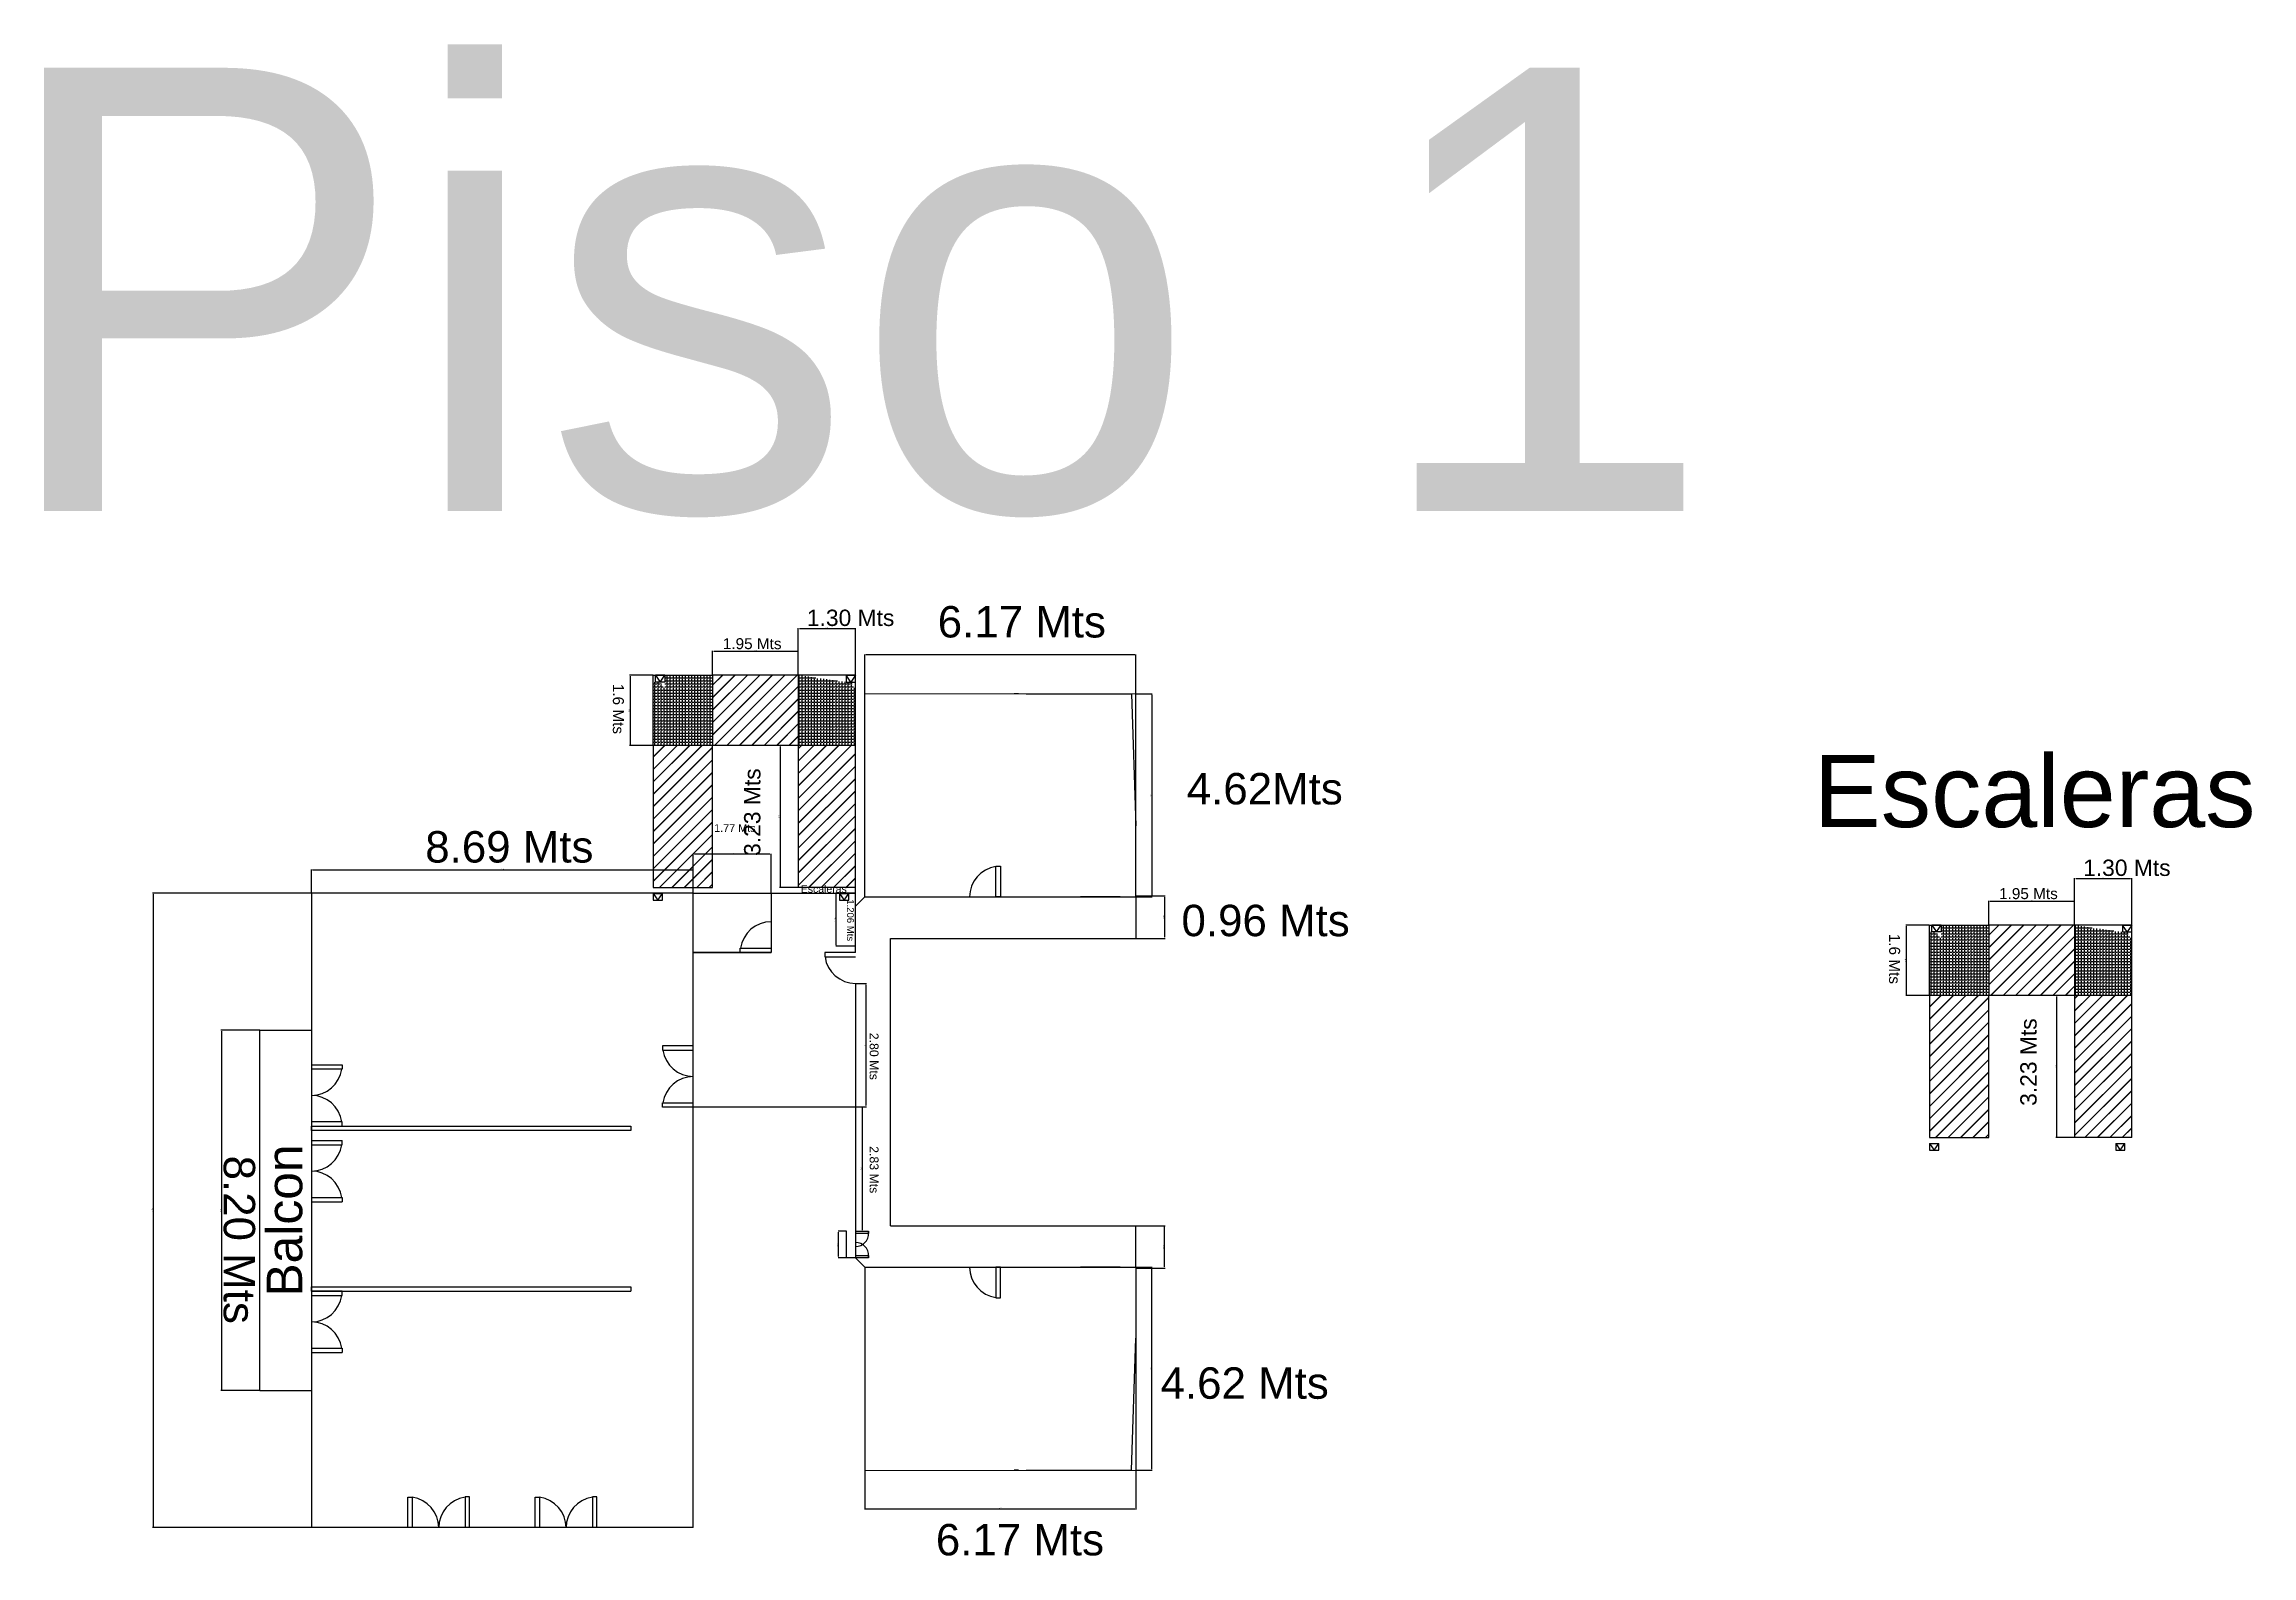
# Model space of a CAD drawing. Header units: millimetres. Extents: x 4980 to 36158, y 679 to 26062.
# Drawn here: x 31134 to 36158, y 1862 to 5300 of the extents above; entities that cross this region are included whole.
import ezdxf

# ---------------------------------------------------------------- set-up
doc = ezdxf.new("R2010")
doc.units = ezdxf.units.MM
doc.styles.get("Standard").update_dxf_attribs({"font": 'arial.ttf'})
doc.dimstyles.new('ISO-25', dxfattribs={"dimtxt": 2.5, "dimasz": 2.5, "dimexe": 1.25, "dimexo": 0.625, "dimtad": 1, "dimtxsty": 'Standard', "dimcen": 2.5, "dimadec": 0, "dimazin": 0, "dimtfac": 1, "dimtmove": 0, "dimatfit": 3, "dimfxl": 1, "dimarcsym": 0})

# ---------------------------------------------------------------- blocks, each defined once
blk = doc.blocks.new('*D63')
at = {"color": 0, "lineweight": -2, "transparency": 16777216}
for p, q in [((32980.3, 3368.9), (32935.4, 3368.9)), ((32936.6, 3250.8), (32936.6, 3366.4)), ((32980.3, 3248.3), (32935.4, 3248.3))]:
    blk.add_line(p, q, dxfattribs=at)
at = {"color": 0, "transparency": 16777216}
for points in [[(32936.2, 3366.4), (32937.1, 3366.4), (32936.6, 3368.9)], [(32936.2, 3250.8), (32937.1, 3250.8), (32936.6, 3248.3)]]:
    blk.add_solid(points, dxfattribs=at)
at = {"layer": 'Defpoints', "color": 0, "transparency": 16777216}
for p in [(32936.6, 3368.9), (32981, 3368.9), (32981, 3248.3)]:
    blk.add_point(p, dxfattribs=at)
at = {"color": 0, "transparency": 16777216, "insert": (32934.5, 3309.3), "char_height": 2.5, "attachment_point": 5, "rotation": 90}
blk.add_mtext('120,63', dxfattribs=at)
blk = doc.blocks.new('*D65')
at = {"color": 0, "lineweight": -2, "transparency": 16777216}
for p, q in [((33619.1, 3822.4), (33655.7, 3822.4)), ((33654.4, 3819.9), (33654.4, 3362.9)), ((33619.1, 3360.4), (33655.7, 3360.4))]:
    blk.add_line(p, q, dxfattribs=at)
at = {"color": 0, "transparency": 16777216}
for points in [[(33654, 3819.9), (33654.8, 3819.9), (33654.4, 3822.4)], [(33654, 3362.9), (33654.8, 3362.9), (33654.4, 3360.4)]]:
    blk.add_solid(points, dxfattribs=at)
at = {"layer": 'Defpoints', "color": 0, "transparency": 16777216}
for p in [(33618.5, 3822.4), (33618.5, 3360.4), (33654.4, 3360.4)]:
    blk.add_point(p, dxfattribs=at)
at = {"color": 0, "transparency": 16777216, "insert": (33652.5, 3591.4), "char_height": 2.5, "attachment_point": 5, "rotation": 90}
blk.add_mtext('462', dxfattribs=at)
blk = doc.blocks.new('*D66')
at = {"color": 0, "lineweight": -2, "transparency": 16777216}
for p, q in [((33619.1, 3362.6), (33685.1, 3362.6)), ((33683.8, 3360.1), (33683.8, 3268.7)), ((33619.1, 3266.2), (33685.1, 3266.2))]:
    blk.add_line(p, q, dxfattribs=at)
at = {"color": 0, "transparency": 16777216}
for points in [[(33683.4, 3360.1), (33684.2, 3360.1), (33683.8, 3362.6)], [(33683.4, 3268.7), (33684.2, 3268.7), (33683.8, 3266.2)]]:
    blk.add_solid(points, dxfattribs=at)
at = {"layer": 'Defpoints', "color": 0, "transparency": 16777216}
for p in [(33618.5, 3362.6), (33618.5, 3266.2), (33683.8, 3266.2)]:
    blk.add_point(p, dxfattribs=at)
at = {"color": 0, "transparency": 16777216, "insert": (33681.7, 3314.4), "char_height": 2.5, "attachment_point": 5, "rotation": 90}
blk.add_mtext('96,45', dxfattribs=at)
blk = doc.blocks.new('*D64')
at = {"color": 0, "lineweight": -2, "transparency": 16777216}
for p, q in [((33001.5, 3823.6), (33001.5, 3912.1)), ((33616, 3910.9), (33004, 3910.9)), ((33618.5, 3823), (33618.5, 3912.1))]:
    blk.add_line(p, q, dxfattribs=at)
at = {"color": 0, "transparency": 16777216}
for points in [[(33004, 3911.3), (33004, 3910.4), (33001.5, 3910.9)], [(33616, 3911.3), (33616, 3910.4), (33618.5, 3910.9)]]:
    blk.add_solid(points, dxfattribs=at)
at = {"layer": 'Defpoints', "color": 0, "transparency": 16777216}
for p in [(33001.5, 3910.9), (33001.5, 3823), (33618.5, 3822.4)]:
    blk.add_point(p, dxfattribs=at)
at = {"color": 0, "transparency": 16777216, "insert": (33310, 3912.8), "char_height": 2.5, "attachment_point": 5}
blk.add_mtext('617', dxfattribs=at)
blk = doc.blocks.new('*D69')
at = {"color": 0, "lineweight": -2, "transparency": 16777216}
for p, q in [((33619.1, 2518.5), (33655.7, 2518.5)), ((33654.4, 2059), (33654.4, 2516)), ((33619.1, 2056.5), (33655.7, 2056.5))]:
    blk.add_line(p, q, dxfattribs=at)
at = {"color": 0, "transparency": 16777216}
for points in [[(33654, 2516), (33654.8, 2516), (33654.4, 2518.5)], [(33654, 2059), (33654.8, 2059), (33654.4, 2056.5)]]:
    blk.add_solid(points, dxfattribs=at)
at = {"layer": 'Defpoints', "color": 0, "transparency": 16777216}
for p in [(33618.5, 2518.5), (33654.4, 2518.5), (33618.5, 2056.5)]:
    blk.add_point(p, dxfattribs=at)
at = {"color": 0, "transparency": 16777216, "insert": (33652.5, 2287.5), "char_height": 2.5, "attachment_point": 5, "rotation": 90}
blk.add_mtext('462', dxfattribs=at)
blk = doc.blocks.new('*D70')
at = {"color": 0, "lineweight": -2, "transparency": 16777216}
for p, q in [((33619.1, 2612.7), (33685.1, 2612.7)), ((33683.8, 2518.8), (33683.8, 2610.2)), ((33619.1, 2516.3), (33685.1, 2516.3))]:
    blk.add_line(p, q, dxfattribs=at)
at = {"color": 0, "transparency": 16777216}
for points in [[(33683.4, 2610.2), (33684.2, 2610.2), (33683.8, 2612.7)], [(33683.4, 2518.8), (33684.2, 2518.8), (33683.8, 2516.3)]]:
    blk.add_solid(points, dxfattribs=at)
at = {"layer": 'Defpoints', "color": 0, "transparency": 16777216}
for p in [(33618.5, 2612.7), (33683.8, 2612.7), (33618.5, 2516.3)]:
    blk.add_point(p, dxfattribs=at)
at = {"color": 0, "transparency": 16777216, "insert": (33681.7, 2564.5), "char_height": 2.5, "attachment_point": 5, "rotation": 90}
blk.add_mtext('96,45', dxfattribs=at)
blk = doc.blocks.new('*D71')
at = {"color": 0, "lineweight": -2, "transparency": 16777216}
for p, q in [((33001.5, 2055.2), (33001.5, 1966.8)), ((33618.5, 2055.9), (33618.5, 1966.8)), ((33616, 1968), (33004, 1968))]:
    blk.add_line(p, q, dxfattribs=at)
at = {"color": 0, "transparency": 16777216}
for points in [[(33004, 1968.4), (33004, 1967.6), (33001.5, 1968)], [(33616, 1968.4), (33616, 1967.6), (33618.5, 1968)]]:
    blk.add_solid(points, dxfattribs=at)
at = {"layer": 'Defpoints', "color": 0, "transparency": 16777216}
for p in [(33001.5, 2055.9), (33618.5, 2056.5), (33001.5, 1968)]:
    blk.add_point(p, dxfattribs=at)
at = {"color": 0, "transparency": 16777216, "insert": (33310, 1969.9), "char_height": 2.5, "attachment_point": 5}
blk.add_mtext('617', dxfattribs=at)
blk = doc.blocks.new('*D72')
at = {"color": 0, "lineweight": -2, "transparency": 16777216}
for p, q in [((32959.7, 2600.2), (32940.8, 2600.2)), ((32942, 2542.2), (32942, 2597.7)), ((32959.7, 2539.7), (32940.8, 2539.7))]:
    blk.add_line(p, q, dxfattribs=at)
at = {"color": 0, "transparency": 16777216}
for points in [[(32941.6, 2597.7), (32942.4, 2597.7), (32942, 2600.2)], [(32941.6, 2542.2), (32942.4, 2542.2), (32942, 2539.7)]]:
    blk.add_solid(points, dxfattribs=at)
at = {"layer": 'Defpoints', "color": 0, "transparency": 16777216}
for p in [(32942, 2600.2), (32960.3, 2600.2), (32960.3, 2539.7)]:
    blk.add_point(p, dxfattribs=at)
at = {"color": 0, "transparency": 16777216, "insert": (32939.9, 2569.9), "char_height": 2.5, "attachment_point": 5, "rotation": 90}
blk.add_mtext('60,47', dxfattribs=at)
blk = doc.blocks.new('*D67')
at = {"color": 0, "lineweight": -2, "transparency": 16777216}
for p, q in [((32980.9, 3163.2), (33005.4, 3163.2)), ((33004.2, 3160.7), (33004.2, 2885.7)), ((32980.9, 2883.2), (33005.4, 2883.2))]:
    blk.add_line(p, q, dxfattribs=at)
at = {"color": 0, "transparency": 16777216}
for points in [[(33003.8, 3160.7), (33004.6, 3160.7), (33004.2, 3163.2)], [(33003.8, 2885.7), (33004.6, 2885.7), (33004.2, 2883.2)]]:
    blk.add_solid(points, dxfattribs=at)
at = {"layer": 'Defpoints', "color": 0, "transparency": 16777216}
for p in [(32980.3, 3163.2), (32980.3, 2883.2), (33004.2, 2883.2)]:
    blk.add_point(p, dxfattribs=at)
at = {"color": 0, "transparency": 16777216, "insert": (33002.3, 3023.2), "char_height": 2.5, "attachment_point": 5, "rotation": 90}
blk.add_mtext('280', dxfattribs=at)
blk = doc.blocks.new('*D68')
at = {"color": 0, "lineweight": -2, "transparency": 16777216}
for p, q in [((32980.9, 2883.2), (32996.6, 2883.2)), ((32995.3, 2880.7), (32995.3, 2602.7)), ((32980.9, 2600.2), (32996.6, 2600.2))]:
    blk.add_line(p, q, dxfattribs=at)
at = {"color": 0, "transparency": 16777216}
for points in [[(32994.9, 2880.7), (32995.7, 2880.7), (32995.3, 2883.2)], [(32994.9, 2602.7), (32995.7, 2602.7), (32995.3, 2600.2)]]:
    blk.add_solid(points, dxfattribs=at)
at = {"layer": 'Defpoints', "color": 0, "transparency": 16777216}
for p in [(32980.3, 2883.2), (32980.3, 2600.2), (32995.3, 2600.2)]:
    blk.add_point(p, dxfattribs=at)
at = {"color": 0, "transparency": 16777216, "insert": (32993.4, 2741.7), "char_height": 2.5, "attachment_point": 5, "rotation": 90}
blk.add_mtext('283', dxfattribs=at)
blk = doc.blocks.new('*D73')
at = {"color": 0, "lineweight": -2, "transparency": 16777216}
for p, q in [((31624.7, 3057.4), (31536.1, 3057.4)), ((31537.4, 3054.9), (31537.4, 2239.9)), ((31624.7, 2237.4), (31536.1, 2237.4))]:
    blk.add_line(p, q, dxfattribs=at)
at = {"color": 0, "transparency": 16777216}
for points in [[(31537, 3054.9), (31537.8, 3054.9), (31537.4, 3057.4)], [(31537, 2239.9), (31537.8, 2239.9), (31537.4, 2237.4)]]:
    blk.add_solid(points, dxfattribs=at)
at = {"layer": 'Defpoints', "color": 0, "transparency": 16777216}
for p in [(31625.3, 3057.4), (31537.4, 2237.4), (31625.3, 2237.4)]:
    blk.add_point(p, dxfattribs=at)
at = {"color": 0, "transparency": 16777216, "insert": (31535.5, 2647.4), "char_height": 2.5, "attachment_point": 5, "rotation": 90}
blk.add_mtext('820', dxfattribs=at)
blk = doc.blocks.new('*D74')
at = {"color": 0, "lineweight": -2, "transparency": 16777216}
for p, q in [((31742.3, 3369.5), (31742.3, 3423.2)), ((31744.8, 3421.9), (32608.8, 3421.9)), ((32611.3, 3369.5), (32611.3, 3423.2))]:
    blk.add_line(p, q, dxfattribs=at)
at = {"color": 0, "transparency": 16777216}
for points in [[(31744.8, 3422.4), (31744.8, 3421.5), (31742.3, 3421.9)], [(32608.8, 3422.4), (32608.8, 3421.5), (32611.3, 3421.9)]]:
    blk.add_solid(points, dxfattribs=at)
at = {"layer": 'Defpoints', "color": 0, "transparency": 16777216}
for p in [(32611.3, 3421.9), (31742.3, 3368.9), (32611.3, 3368.9)]:
    blk.add_point(p, dxfattribs=at)
at = {"color": 0, "transparency": 16777216, "insert": (32176.8, 3423.8), "char_height": 2.5, "attachment_point": 5}
blk.add_mtext('869', dxfattribs=at)
blk = doc.blocks.new('*D75')
at = {"color": 0, "lineweight": -2, "transparency": 16777216}
for p, q in [((32611.3, 3369.5), (32611.3, 3458.7)), ((32785.8, 3457.5), (32613.8, 3457.5)), ((32788.3, 3369.5), (32788.3, 3458.7))]:
    blk.add_line(p, q, dxfattribs=at)
at = {"color": 0, "transparency": 16777216}
for points in [[(32613.8, 3457.9), (32613.8, 3457.1), (32611.3, 3457.5)], [(32785.8, 3457.9), (32785.8, 3457.1), (32788.3, 3457.5)]]:
    blk.add_solid(points, dxfattribs=at)
at = {"layer": 'Defpoints', "color": 0, "transparency": 16777216}
for p in [(32611.3, 3457.5), (32611.3, 3368.9), (32788.3, 3368.9)]:
    blk.add_point(p, dxfattribs=at)
at = {"color": 0, "transparency": 16777216, "insert": (32699.8, 3459.4), "char_height": 2.5, "attachment_point": 5}
blk.add_mtext('177', dxfattribs=at)
blk = doc.blocks.new('*D76')
at = {"color": 0, "lineweight": -2, "transparency": 16777216}
for p, q in [((31741.7, 3368.9), (31381, 3368.9)), ((31382.3, 3366.4), (31382.3, 1928.4)), ((31741.7, 1925.9), (31381, 1925.9))]:
    blk.add_line(p, q, dxfattribs=at)
at = {"color": 0, "transparency": 16777216}
for points in [[(31381.8, 3366.4), (31382.7, 3366.4), (31382.3, 3368.9)], [(31381.8, 1928.4), (31382.7, 1928.4), (31382.3, 1925.9)]]:
    blk.add_solid(points, dxfattribs=at)
at = {"layer": 'Defpoints', "color": 0, "transparency": 16777216}
for p in [(31742.3, 3368.9), (31382.3, 1925.9), (31742.3, 1925.9)]:
    blk.add_point(p, dxfattribs=at)
at = {"color": 0, "transparency": 16777216, "insert": (31380.4, 2647.4), "char_height": 2.5, "attachment_point": 5, "rotation": 90}
blk.add_mtext('1443', dxfattribs=at)
blk = doc.blocks.new('*D77')
at = {"color": 0, "lineweight": -2, "transparency": 16777216}
for p, q in [((35559.5, 3296.8), (35559.5, 3351.6)), ((35752, 3350.4), (35562, 3350.4)), ((35754.5, 3296.8), (35754.5, 3351.6))]:
    blk.add_line(p, q, dxfattribs=at)
at = {"color": 0, "transparency": 16777216}
for points in [[(35562, 3350.8), (35562, 3349.9), (35559.5, 3350.4)], [(35752, 3350.8), (35752, 3349.9), (35754.5, 3350.4)]]:
    blk.add_solid(points, dxfattribs=at)
at = {"layer": 'Defpoints', "color": 0, "transparency": 16777216}
for p in [(35559.5, 3350.4), (35559.5, 3296.2), (35754.5, 3296.2)]:
    blk.add_point(p, dxfattribs=at)
at = {"color": 0, "transparency": 16777216, "insert": (35657, 3352.3), "char_height": 2.5, "attachment_point": 5}
blk.add_mtext('195', dxfattribs=at)
blk = doc.blocks.new('*D78')
at = {"color": 0, "lineweight": -2, "transparency": 16777216}
for p, q in [((35754.5, 3297.5), (35754.5, 3403.4)), ((35757, 3402.1), (35882, 3402.1)), ((35884.5, 3296.8), (35884.5, 3403.4))]:
    blk.add_line(p, q, dxfattribs=at)
at = {"color": 0, "transparency": 16777216}
for points in [[(35757, 3402.6), (35757, 3401.7), (35754.5, 3402.1)], [(35882, 3402.6), (35882, 3401.7), (35884.5, 3402.1)]]:
    blk.add_solid(points, dxfattribs=at)
at = {"layer": 'Defpoints', "color": 0, "transparency": 16777216}
for p in [(35884.5, 3402.1), (35754.5, 3296.8), (35884.5, 3296.2)]:
    blk.add_point(p, dxfattribs=at)
at = {"color": 0, "transparency": 16777216, "insert": (35819.5, 3404), "char_height": 2.5, "attachment_point": 5}
blk.add_mtext('130', dxfattribs=at)
blk = doc.blocks.new('*D79')
at = {"color": 0, "lineweight": -2, "transparency": 16777216}
for p, q in [((35423.8, 3296.2), (35370.2, 3296.2)), ((35371.5, 3293.7), (35371.5, 3138.7)), ((35423.8, 3136.2), (35370.2, 3136.2))]:
    blk.add_line(p, q, dxfattribs=at)
at = {"color": 0, "transparency": 16777216}
for points in [[(35371, 3293.7), (35371.9, 3293.7), (35371.5, 3296.2)], [(35371, 3138.7), (35371.9, 3138.7), (35371.5, 3136.2)]]:
    blk.add_solid(points, dxfattribs=at)
at = {"layer": 'Defpoints', "color": 0, "transparency": 16777216}
for p in [(35424.5, 3296.2), (35371.5, 3136.2), (35424.5, 3136.2)]:
    blk.add_point(p, dxfattribs=at)
at = {"color": 0, "transparency": 16777216, "insert": (35369.5, 3216.2), "char_height": 2.5, "attachment_point": 5, "rotation": 90}
blk.add_mtext('160', dxfattribs=at)
blk = doc.blocks.new('*D80')
at = {"color": 0, "lineweight": -2, "transparency": 16777216}
for p, q in [((35883.8, 3136.2), (35711.8, 3136.2)), ((35713.1, 3133.7), (35713.1, 2815.7)), ((35883.8, 2813.2), (35711.8, 2813.2))]:
    blk.add_line(p, q, dxfattribs=at)
at = {"color": 0, "transparency": 16777216}
for points in [[(35712.7, 3133.7), (35713.5, 3133.7), (35713.1, 3136.2)], [(35712.7, 2815.7), (35713.5, 2815.7), (35713.1, 2813.2)]]:
    blk.add_solid(points, dxfattribs=at)
at = {"layer": 'Defpoints', "color": 0, "transparency": 16777216}
for p in [(35884.5, 3136.2), (35713.1, 2813.2), (35884.5, 2813.2)]:
    blk.add_point(p, dxfattribs=at)
at = {"color": 0, "transparency": 16777216, "insert": (35711.2, 2974.7), "char_height": 2.5, "attachment_point": 5, "rotation": 90}
blk.add_mtext('323', dxfattribs=at)
blk = doc.blocks.new('*D81')
at = {"color": 0, "lineweight": -2, "transparency": 16777216}
for p, q in [((32655.3, 3865.4), (32655.3, 3920.2)), ((32847.8, 3918.9), (32657.8, 3918.9)), ((32850.3, 3865.4), (32850.3, 3920.2))]:
    blk.add_line(p, q, dxfattribs=at)
at = {"color": 0, "transparency": 16777216}
for points in [[(32657.8, 3919.3), (32657.8, 3918.5), (32655.3, 3918.9)], [(32847.8, 3919.3), (32847.8, 3918.5), (32850.3, 3918.9)]]:
    blk.add_solid(points, dxfattribs=at)
at = {"layer": 'Defpoints', "color": 0, "transparency": 16777216}
for p in [(32655.3, 3918.9), (32655.3, 3864.8), (32850.3, 3864.8)]:
    blk.add_point(p, dxfattribs=at)
at = {"color": 0, "transparency": 16777216, "insert": (32752.8, 3920.8), "char_height": 2.5, "attachment_point": 5}
blk.add_mtext('195', dxfattribs=at)
blk = doc.blocks.new('*D82')
at = {"color": 0, "lineweight": -2, "transparency": 16777216}
for p, q in [((32850.3, 3866), (32850.3, 3972)), ((32852.8, 3970.7), (32977.8, 3970.7)), ((32980.3, 3865.4), (32980.3, 3972))]:
    blk.add_line(p, q, dxfattribs=at)
at = {"color": 0, "transparency": 16777216}
for points in [[(32852.8, 3971.1), (32852.8, 3970.3), (32850.3, 3970.7)], [(32977.8, 3971.1), (32977.8, 3970.3), (32980.3, 3970.7)]]:
    blk.add_solid(points, dxfattribs=at)
at = {"layer": 'Defpoints', "color": 0, "transparency": 16777216}
for p in [(32980.3, 3970.7), (32850.3, 3865.4), (32980.3, 3864.8)]:
    blk.add_point(p, dxfattribs=at)
at = {"color": 0, "transparency": 16777216, "insert": (32915.3, 3972.6), "char_height": 2.5, "attachment_point": 5}
blk.add_mtext('130', dxfattribs=at)
blk = doc.blocks.new('*D83')
at = {"color": 0, "lineweight": -2, "transparency": 16777216}
for p, q in [((32519.7, 3864.8), (32466.1, 3864.8)), ((32467.3, 3862.3), (32467.3, 3707.3)), ((32519.7, 3704.8), (32466.1, 3704.8))]:
    blk.add_line(p, q, dxfattribs=at)
at = {"color": 0, "transparency": 16777216}
for points in [[(32466.9, 3862.3), (32467.7, 3862.3), (32467.3, 3864.8)], [(32466.9, 3707.3), (32467.7, 3707.3), (32467.3, 3704.8)]]:
    blk.add_solid(points, dxfattribs=at)
at = {"layer": 'Defpoints', "color": 0, "transparency": 16777216}
for p in [(32520.3, 3864.8), (32467.3, 3704.8), (32520.3, 3704.8)]:
    blk.add_point(p, dxfattribs=at)
at = {"color": 0, "transparency": 16777216, "insert": (32465.4, 3784.8), "char_height": 2.5, "attachment_point": 5, "rotation": 90}
blk.add_mtext('160', dxfattribs=at)
blk = doc.blocks.new('*D84')
at = {"color": 0, "lineweight": -2, "transparency": 16777216}
for p, q in [((32979.7, 3704.8), (32807.7, 3704.8)), ((32809, 3702.3), (32809, 3384.3)), ((32979.7, 3381.8), (32807.7, 3381.8))]:
    blk.add_line(p, q, dxfattribs=at)
at = {"color": 0, "transparency": 16777216}
for points in [[(32808.5, 3702.3), (32809.4, 3702.3), (32809, 3704.8)], [(32808.5, 3384.3), (32809.4, 3384.3), (32809, 3381.8)]]:
    blk.add_solid(points, dxfattribs=at)
at = {"layer": 'Defpoints', "color": 0, "transparency": 16777216}
for p in [(32980.3, 3704.8), (32809, 3381.8), (32980.3, 3381.8)]:
    blk.add_point(p, dxfattribs=at)
at = {"color": 0, "transparency": 16777216, "insert": (32807.1, 3543.3), "char_height": 2.5, "attachment_point": 5, "rotation": 90}
blk.add_mtext('323', dxfattribs=at)

msp = doc.modelspace()

# ---------------------------------------------------------------- hatches: boundary and pattern name
h = msp.add_hatch()
h.set_pattern_fill('JIS_LC_20', color=5)
h.set_pattern_definition([(45, (11184.88, 275.744), (-14.142136, 14.142136), []), (45, (11185.28, 275.744), (-14.142136, 14.142136), [])])
h.paths.add_polyline_path([(32520.334, 3381.76), (32655.334, 3381.76), (32655.334, 3704.76), (32520.334, 3704.76)])
h.paths.add_polyline_path([(32850.334, 3704.76), (32850.334, 3864.76), (32655.334, 3864.76), (32655.334, 3704.76)])
h.paths.add_polyline_path([(32850.334, 3381.76), (32980.334, 3381.76), (32980.334, 3704.76), (32850.334, 3704.76)])
h = msp.add_hatch()
h.set_pattern_fill('ANGLE', color=5)
h.set_pattern_definition([(0, (11184.88, 275.7436), (0, 6.985), [5.08, -1.905]), (90, (11184.88, 275.7436), (-6.985, 4e-16), [5.08, -1.905])])
h.paths.add_polyline_path([(32655.334, 3864.76), (32546.434, 3864.76), (32546.434, 3833.76), (32535.884, 3849.26), (32520.334, 3849.26), (32520.334, 3704.76), (32655.334, 3704.76)])
h.paths.add_polyline_path([(32850.334, 3704.76), (32980.334, 3704.76), (32980.334, 3833.76), (32969.784, 3849.26), (32959.234, 3849.26), (32850.334, 3864.76)])
h = msp.add_hatch()
h.set_pattern_fill('ANGLE', color=5)
h.set_pattern_definition([(0, (14089.003, -292.815), (0, 6.985), [5.08, -1.905]), (90, (14089.003, -292.815), (-6.985, 4e-16), [5.08, -1.905])])
h.paths.add_polyline_path([(35559.458, 3296.202), (35450.558, 3296.202), (35450.558, 3265.202), (35440.008, 3280.702), (35424.458, 3280.702), (35424.458, 3136.202), (35559.458, 3136.202)])
h.paths.add_polyline_path([(35754.458, 3136.202), (35884.458, 3136.202), (35884.458, 3265.202), (35873.908, 3280.702), (35863.358, 3280.702), (35754.458, 3296.202)])
h = msp.add_hatch()
h.set_pattern_fill('JIS_LC_20', color=5)
h.set_pattern_definition([(45, (14089.003, -292.815), (-14.142136, 14.142136), []), (45, (14089.403, -292.815), (-14.142136, 14.142136), [])])
h.paths.add_polyline_path([(35424.458, 2813.202), (35559.458, 2813.202), (35559.458, 3136.202), (35424.458, 3136.202)])
h.paths.add_polyline_path([(35754.458, 3136.202), (35754.458, 3296.202), (35559.458, 3296.202), (35559.458, 3136.202)])
h.paths.add_polyline_path([(35754.458, 2813.202), (35884.458, 2813.202), (35884.458, 3136.202), (35754.458, 3136.202)])

# ---------------------------------------------------------------- linework, layer by layer
for p, q in [((33001.523, 3360.388), (33001.523, 3910.865)), ((32520.334, 3704.76), (32520.334, 3864.76)), ((32520.334, 3864.76), (32655.334, 3864.76)), ((32546.434, 3864.76), (32525.334, 3864.76)), ((32850.334, 3864.76), (32655.334, 3864.76)), ((32655.334, 3864.76), (32655.334, 3704.76)), ((32980.334, 3864.76), (32850.334, 3864.76)), ((32850.334, 3864.76), (32850.334, 3381.76)), ((32959.234, 3864.76), (32980.334, 3864.76)), ((32980.334, 3704.76), (32980.334, 3864.76)), ((33001.523, 3823.013), (33618.523, 3822.388)), ((33351.523, 3822.388), (33341.523, 3822.388)), ((33368.523, 3822.388), (33608.523, 3822.388)), ((33608.523, 3822.388), (33618.523, 3522.388)), ((33618.523, 3360.388), (33618.523, 3822.388)), ((32980.334, 3704.76), (32520.334, 3704.76)), ((32520.334, 3704.76), (32520.334, 3381.76)), ((32655.334, 3381.76), (32655.334, 3704.76)), ((32980.334, 3381.76), (32980.334, 3704.76)), ((32980.334, 3233.885), (32980.334, 3459.266)), ((33300.023, 3360.388), (33300.023, 3430.388)), ((33300.023, 3430.388), (33310.023, 3430.388)), ((33310.023, 3430.388), (33310.023, 3360.388)), ((32611.334, 3368.885), (31742.334, 3368.885)), ((31742.334, 3368.885), (31742.334, 1925.885)), ((32520.334, 3381.76), (32655.334, 3381.76)), ((32520.334, 3368.26), (32520.334, 3352.76)), ((32520.334, 3368.26), (32530.834, 3352.76)), ((32520.334, 3368.26), (32541.334, 3368.26)), ((32530.834, 3352.76), (32541.334, 3368.26)), ((32541.334, 3352.76), (32541.334, 3368.26)), ((32611.334, 1925.885), (32611.334, 3368.885)), ((32611.334, 3368.885), (32788.334, 3368.885)), ((32788.334, 3368.885), (32788.334, 3298.885)), ((32788.334, 3368.885), (32980.334, 3368.885)), ((32788.334, 3368.885), (32788.334, 3233.885)), ((32980.334, 3381.76), (32850.334, 3381.76)), ((32943.959, 3368.26), (32943.959, 3352.76)), ((32943.959, 3368.26), (32954.459, 3352.76)), ((32943.959, 3368.26), (32943.959, 3352.76)), ((32943.959, 3368.26), (32954.459, 3352.76)), ((32943.959, 3368.26), (32964.959, 3368.26)), ((32954.459, 3352.76), (32964.959, 3368.26)), ((32954.459, 3352.76), (32964.959, 3368.26)), ((32964.959, 3352.76), (32964.959, 3368.26)), ((32964.959, 3352.76), (32964.959, 3368.26)), ((32520.334, 3352.76), (32541.334, 3352.76)), ((32943.959, 3352.76), (32964.959, 3352.76)), ((32943.959, 3352.76), (32964.959, 3352.76)), ((32980.31, 3339.175), (33001.523, 3360.388)), ((33001.523, 3360.388), (33618.523, 3360.388)), ((33310.023, 3360.388), (33300.023, 3360.388)), ((33351.523, 3360.388), (33364.523, 3360.388)), ((33582.31, 3360.388), (33492.31, 3360.388)), ((33618.523, 3360.388), (33618.523, 3266.175)), ((33060.31, 2612.708), (33060.31, 3266.175)), ((33060.31, 3266.175), (33618.523, 3266.175)), ((35424.458, 3136.202), (35424.458, 3296.202)), ((35424.458, 3296.202), (35559.458, 3296.202)), ((35450.558, 3296.202), (35429.458, 3296.202)), ((35754.458, 3296.202), (35559.458, 3296.202)), ((35559.458, 3296.202), (35559.458, 3136.202)), ((35884.458, 3296.202), (35754.458, 3296.202)), ((35754.458, 3296.202), (35754.458, 2813.202)), ((35863.358, 3296.202), (35884.458, 3296.202)), ((35884.458, 3136.202), (35884.458, 3296.202)), ((32788.334, 3233.885), (32611.334, 3233.885)), ((32611.334, 3233.885), (32788.334, 3233.885)), ((32980.334, 3163.885), (32980.31, 2600.175)), ((35884.458, 3136.202), (35424.458, 3136.202)), ((35424.458, 3136.202), (35424.458, 2813.202)), ((35559.458, 2813.202), (35559.458, 3136.202)), ((35884.458, 2813.202), (35884.458, 3136.202)), ((32980.322, 2882.03), (32611.334, 2882.03)), ((31742.334, 2828.885), (31742.334, 2838.885)), ((31742.334, 2838.885), (32469.334, 2838.885)), ((32469.334, 2828.885), (31742.334, 2828.885)), ((32469.334, 2838.885), (32469.334, 2828.885)), ((31742.334, 2806.714), (31812.334, 2806.714)), ((31742.334, 2796.714), (31812.334, 2796.714)), ((31812.334, 2796.714), (31812.334, 2806.714)), ((35424.458, 2813.202), (35559.458, 2813.202)), ((35424.458, 2799.702), (35424.458, 2784.202)), ((35424.458, 2799.702), (35434.958, 2784.202)), ((35424.458, 2799.702), (35445.458, 2799.702)), ((35424.458, 2784.202), (35445.458, 2784.202)), ((35434.958, 2784.202), (35445.458, 2799.702)), ((35445.458, 2784.202), (35445.458, 2799.702)), ((35884.458, 2813.202), (35754.458, 2813.202)), ((35848.083, 2799.702), (35848.083, 2784.202)), ((35848.083, 2799.702), (35858.583, 2784.202)), ((35848.083, 2799.702), (35869.083, 2799.702)), ((35848.083, 2784.202), (35869.083, 2784.202)), ((35858.583, 2784.202), (35869.083, 2799.702)), ((35869.083, 2784.202), (35869.083, 2799.702)), ((31742.334, 2676.714), (31812.334, 2676.714)), ((31742.334, 2666.714), (31812.334, 2666.714)), ((31812.334, 2676.714), (31812.334, 2666.714)), ((33060.31, 2612.708), (33618.523, 2612.708)), ((33618.523, 2518.495), (33618.523, 2612.708)), ((32960.31, 2539.708), (32960.31, 2600.175)), ((32980.31, 2600.175), (32980.31, 2539.708)), ((32980.31, 2539.708), (32960.31, 2539.708)), ((32980.31, 2539.708), (33001.523, 2518.495)), ((33001.523, 2518.495), (33618.523, 2518.495)), ((33001.523, 2518.495), (33001.992, 2055.87)), ((33310.023, 2518.495), (33300.023, 2518.495)), ((33300.023, 2518.495), (33300.023, 2448.495)), ((33310.023, 2448.495), (33310.023, 2518.495)), ((33351.523, 2518.495), (33364.523, 2518.495)), ((33582.31, 2518.495), (33492.31, 2518.495)), ((33618.523, 2518.495), (33618.523, 2056.495)), ((31742.334, 2463.885), (31742.334, 2473.885)), ((31742.334, 2473.885), (32469.334, 2473.885)), ((31742.334, 2463.885), (32469.334, 2463.885)), ((31812.334, 2463.885), (31742.334, 2463.885)), ((31812.334, 2453.885), (31812.334, 2463.885)), ((32469.334, 2473.885), (32469.334, 2463.885)), ((31742.334, 2453.885), (31812.334, 2453.885)), ((33300.023, 2448.495), (33310.023, 2448.495)), ((31742.334, 2333.885), (31812.334, 2333.885)), ((31742.334, 2323.885), (31812.334, 2323.885)), ((31812.334, 2333.885), (31812.334, 2323.885)), ((33608.523, 2056.495), (33618.523, 2356.495)), ((33001.523, 2055.87), (33618.523, 2056.495)), ((33351.523, 2056.495), (33341.523, 2056.495)), ((33368.523, 2056.495), (33608.523, 2056.495)), ((32611.334, 1925.885), (31742.334, 1925.885))]:
    msp.add_line(p, q)
for points in [[(32525.334, 3849.26), (32525.334, 3864.76), (32535.884, 3849.26), (32546.434, 3864.76), (32546.434, 3849.26)], [(32980.334, 3849.26), (32980.334, 3864.76), (32969.784, 3849.26), (32959.234, 3864.76), (32959.234, 3849.26)], [(35429.458, 3280.702), (35429.458, 3296.202), (35440.008, 3280.702), (35450.558, 3296.202), (35450.558, 3280.702)], [(35884.458, 3280.702), (35884.458, 3296.202), (35873.908, 3280.702), (35863.358, 3296.202), (35863.358, 3280.702)], [(31625.334, 2237.385), (31625.334, 3057.385), (31742.334, 3057.385), (31742.334, 2237.385)]]:
    msp.add_lwpolyline(points, close=True)
for points in [[(32788.334, 3233.885), (32718.334, 3233.885), (32718.334, 3243.885), (32788.334, 3243.885)], [(32980.334, 3233.885), (32910.334, 3233.885), (32910.334, 3223.885), (32980.334, 3223.885)], [(32611.334, 3022.03), (32541.334, 3022.03), (32541.334, 3012.03), (32611.334, 3012.03)], [(31742.334, 2978.885), (31812.334, 2978.885), (31812.334, 2968.885), (31742.334, 2968.885)], [(32611.334, 2882.03), (32541.334, 2882.03), (32541.334, 2892.03), (32611.334, 2892.03)], [(31742.334, 2838.885), (31812.334, 2838.885), (31812.334, 2848.885), (31742.334, 2848.885)], [(32980.31, 2600.175), (33010.31, 2600.175), (33010.31, 2595.175), (32980.31, 2595.175)], [(32980.31, 2544.708), (33010.31, 2544.708), (33010.31, 2539.708), (32980.31, 2539.708)], [(31961.934, 1925.167), (31961.934, 1995.167), (31971.934, 1995.167), (31971.934, 1925.167)], [(32101.934, 1925.885), (32101.934, 1995.885), (32091.934, 1995.885), (32091.934, 1925.885)], [(32251.734, 1925.167), (32251.734, 1995.167), (32261.734, 1995.167), (32261.734, 1925.167)], [(32391.734, 1925.885), (32391.734, 1995.885), (32381.734, 1995.885), (32381.734, 1925.885)]]:
    msp.add_lwpolyline(points)
for points in [[(31811.616, 2848.885, 0.37282469), (31742.334, 2908.885, 0.37282469), (31811.616, 2968.885)], [(32091.934, 1995.167, 0.37282469), (32031.934, 1925.885, 0.37282469), (31971.934, 1995.167)], [(32381.734, 1995.167, 0.37282469), (32321.734, 1925.885, 0.37282469), (32261.734, 1995.167)]]:
    msp.add_lwpolyline(points, format="xyb")
for centre, radius, start, end in [((33310.023, 3360.388), 70, 98.213211, 180), ((32788.334, 3233.885), 70, 90, 171.786789), ((32980.334, 3233.885), 70, 188.213211, 270), ((32611.334, 3022.03), 70, 188.213211, 270), ((32611.334, 2882.03), 70, 90, 171.786789), ((31742.334, 2806.714), 70, 270, 351.786789), ((31742.334, 2666.714), 70, 8.213211, 90), ((32980.31, 2595.175), 30, 270, 9.594068), ((32980.31, 2544.708), 30, 350.405932, 90), ((33310.023, 2518.495), 70, 180, 261.786789), ((31742.334, 2463.885), 70, 270, 351.786789), ((31742.334, 2323.885), 70, 8.213211, 90)]:
    msp.add_arc(centre, radius, start, end)

# ---------------------------------------------------------------- texts
for s, height, p in [('Piso 1', 1008.3445, (31018.642, 4238.164)), ('6.17 Mts', 71.4577, (33167.486, 3950.635)), ('1.30 Mts', 37.1603, (32869.775, 3976.758)), ('1.95 Mts', 24.9483, (32678.511, 3924.094)), ('Escaleras', 163.9233, (35160.798, 3519.332)), ('4.62Mts', 71.4577, (33734.157, 3570.954)), ('1.77 Mts', 17.6096, (32658.798, 3508.344)), ('8.69 Mts', 71.4577, (32001.352, 3438.662)), ('1.30 Mts', 37.1603, (35773.899, 3408.199)), ('Escaleras', 17.0443, (32855.987, 3369.936)), ('1.95 Mts', 24.9483, (35582.635, 3355.536)), ('0.96 Mts', 71.4577, (33722.229, 3271.154)), ('4.62 Mts', 71.4577, (33674.587, 2218.994)), ('6.17 Mts', 71.4577, (33163.226, 1862.725))]:
    msp.add_text(s, height=height).set_placement(p)
for s, height, rotation, p in [('1.6 Mts', 24.9483, 270, (32428.344, 3845.245)), ('3.23 Mts', 37.1603, 90, (32763.958, 3453.833)), ('1.206 Mts', 15.5214, 270, (32961.183, 3355.112)), ('1.6 Mts', 24.9483, 270, (35332.468, 3276.686)), ('3.23 Mts', 37.1603, 90, (35668.082, 2885.275)), ('2.80 Mts', 20.0063, 270, (33012.775, 3051.36)), ('8.20 Mts', 71.4577, 270, (31542.739, 2772.145)), ('Balcon', 81.0402, 90, (31721.508, 2451.416)), ('2.83 Mts', 20.0063, 270, (33012.775, 2793.514))]:
    msp.add_text(s, height=height, rotation=rotation).set_placement(p)

# ---------------------------------------------------------------- dimensions: what is measured, and where the dimension line sits
for base, p1, p2, picture, middle in [((32980.334, 3970.706), (32850.334, 3865.385), (32980.334, 3864.76), '*D82', (32915.334, 3972.608)), ((32655.334, 3918.909), (32850.334, 3864.76), (32655.334, 3864.76), '*D81', (32752.834, 3920.81)), ((33001.523, 3910.865), (33618.523, 3822.388), (33001.523, 3823.013), '*D64', (33310.023, 3912.766)), ((32611.334, 3421.946), (31742.334, 3368.885), (32611.334, 3368.885), '*D74', (32176.834, 3423.847)), ((32611.334, 3457.485), (32788.334, 3368.885), (32611.334, 3368.885), '*D75', (32699.834, 3459.365)), ((35884.458, 3402.147), (35754.458, 3296.827), (35884.458, 3296.202), '*D78', (35819.458, 3404.049)), ((35559.458, 3350.35), (35754.458, 3296.202), (35559.458, 3296.202), '*D77', (35656.958, 3352.252)), ((33001.523, 1968.018), (33618.523, 2056.495), (33001.523, 2055.87), '*D71', (33310.023, 1969.919))]:
    dim = msp.add_linear_dim(base=base, p1=p1, p2=p2, dimstyle='ISO-25')
    dim.commit()
    dim.dimension.update_dxf_attribs({"geometry": picture, "text_midpoint": middle})
for base, p1, p2, angle, picture, middle in [((32467.328, 3704.76), (32520.334, 3864.76), (32520.334, 3704.76), 90, '*D83', (32465.426, 3784.76)), ((33654.429, 3360.388), (33618.523, 3822.388), (33618.523, 3360.388), 90, '*D65', (33652.528, 3591.388)), ((31382.259, 1925.885), (31742.334, 3368.885), (31742.334, 1925.885), 90, '*D76', (31380.357, 2647.385)), ((33683.8096, 3266.1748), (33618.5233, 3362.6201), (33618.5233, 3266.1748), 90, '*D66', (33681.6822, 3314.3975)), ((35371.451, 3136.202), (35424.458, 3296.202), (35424.458, 3136.202), 90, '*D79', (35369.55, 3216.202)), ((33004.173, 2883.175), (32980.31, 3163.175), (32980.31, 2883.175), 270, '*D67', (33002.272, 3023.175)), ((31537.4, 2237.385), (31625.334, 3057.385), (31625.334, 2237.385), 90, '*D73', (31535.498, 2647.385)), ((32995.31, 2600.175), (32980.31, 2883.175), (32980.31, 2600.175), 270, '*D68', (32993.408, 2741.675)), ((33683.8096, 2612.7079), (33618.5233, 2516.2625), (33618.5233, 2612.7079), 270, '*D70', (33681.6822, 2564.4852)), ((32942.029, 2600.175), (32960.31, 2539.708), (32960.31, 2600.175), 270, '*D72', (32939.902, 2569.941)), ((33654.429, 2518.495), (33618.523, 2056.495), (33618.523, 2518.495), 270, '*D69', (33652.528, 2287.495))]:
    dim = msp.add_linear_dim(base=base, p1=p1, p2=p2, angle=angle, dimstyle='ISO-25')
    dim.commit()
    dim.dimension.update_dxf_attribs({"geometry": picture, "text_midpoint": middle})
for base, p1, p2, picture, middle in [((32808.959, 3381.76), (32980.334, 3704.76), (32980.334, 3381.76), '*D84', (32808.959, 3543.26)), ((32936.647189052, 3368.885462604), (32980.959305629, 3248.260462604), (32980.959305629, 3368.885462604), '*D63', (32936.647189052, 3309.305119573)), ((35713.082, 2813.202), (35884.458, 3136.202), (35884.458, 2813.202), '*D80', (35713.082, 2974.702))]:
    dim = msp.add_linear_dim(base=base, p1=p1, p2=p2, angle=90, dimstyle='ISO-25')
    dim.commit()
    dim.dimension.update_dxf_attribs({"geometry": picture, "text_midpoint": middle, "dimtype": 160})

doc.saveas('drawing.dxf')
